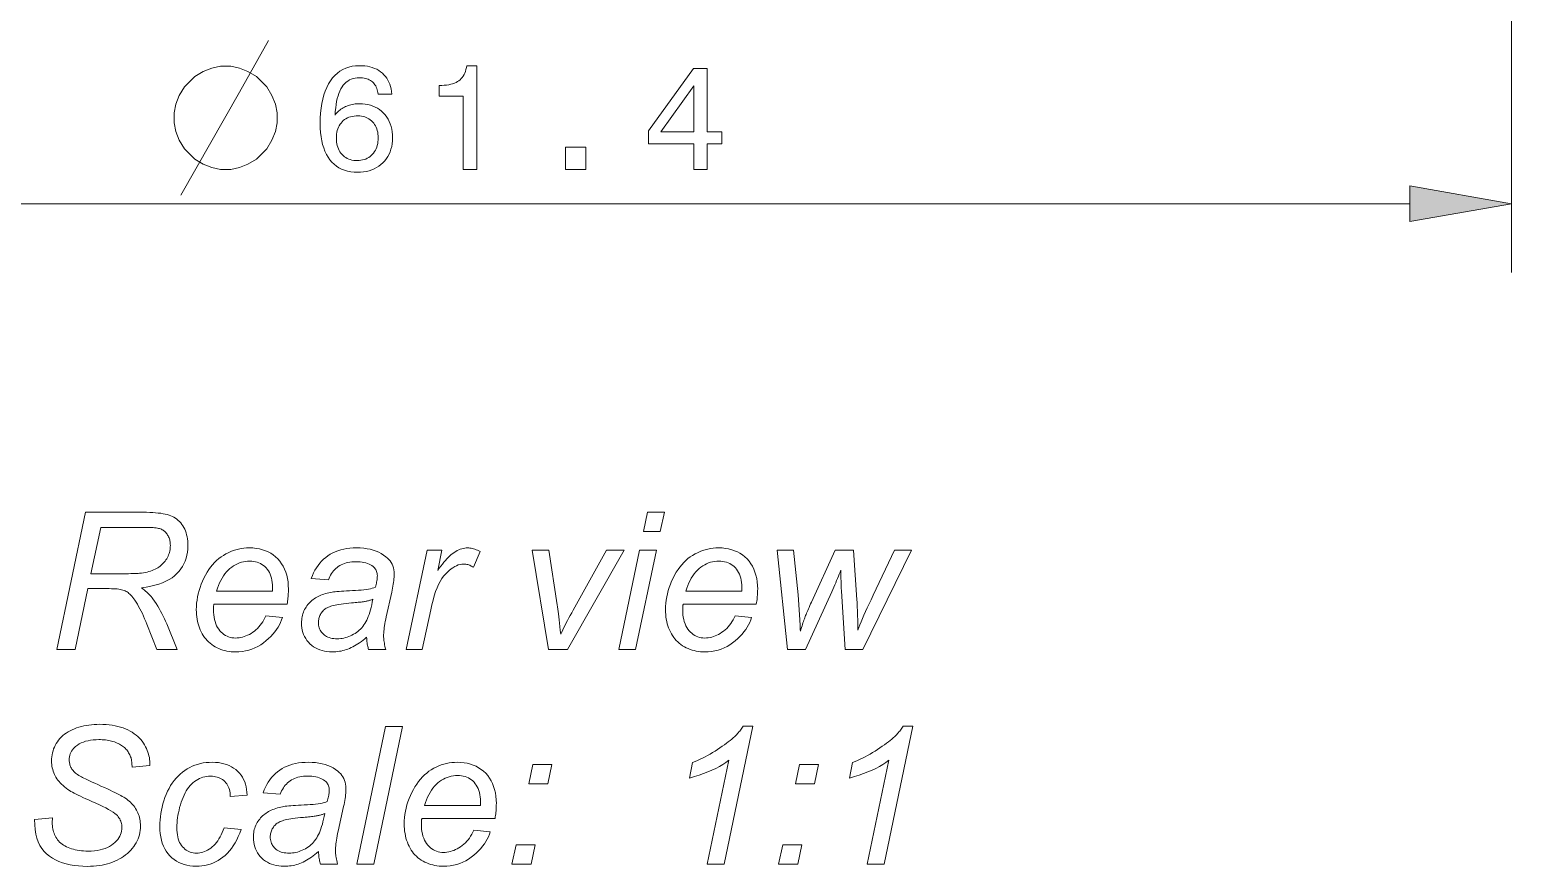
# Model space of a CAD drawing. Extents: x 0 to 420, y 0 to 594.
# Drawn here: x 260.23 to 303.38, y 222.02 to 246.39 of the extents above; entities that cross this region are included whole.
import ezdxf

# ---------------------------------------------------------------- set-up
doc = ezdxf.new("R2010")
doc.units = 0

msp = doc.modelspace()

# ---------------------------------------------------------------- linework, layer by layer
at = {"lineweight": 13}
for p, q in [((303.383, 268.215), (303.383, 239.32)), ((244.938, 241.32), (300.429, 241.32))]:
    msp.add_line(p, q, dxfattribs=at)
msp.add_lwpolyline([(264.641, 241.57), (266.341, 244.57), (267.191, 246.07)], dxfattribs=at)
for points in [[(266.091, 245.32), (265.791, 245.32), (265.541, 245.27), (265.291, 245.17), (265.041, 245.02), (264.741, 244.72), (264.591, 244.47), (264.491, 244.22), (264.441, 243.97), (264.441, 243.67), (264.491, 243.42), (264.591, 243.17), (264.741, 242.92), (265.041, 242.62), (265.291, 242.47), (265.541, 242.37), (265.791, 242.32), (266.091, 242.32), (266.341, 242.37), (266.591, 242.47), (266.841, 242.62), (267.141, 242.92), (267.291, 243.17), (267.391, 243.42), (267.441, 243.67), (267.441, 243.97), (267.391, 244.22), (267.291, 244.47), (267.141, 244.72), (266.841, 245.02), (266.591, 245.17), (266.341, 245.27)], [(270.777, 244.509), (270.38, 244.509), (270.375, 244.554), (270.366, 244.598), (270.356, 244.639), (270.343, 244.678), (270.328, 244.715), (270.311, 244.75), (270.291, 244.782), (270.269, 244.812), (270.245, 244.84), (270.218, 244.866), (270.189, 244.889), (270.158, 244.91), (270.125, 244.929), (270.09, 244.945), (270.053, 244.958), (270.014, 244.969), (269.973, 244.978), (269.929, 244.984), (269.884, 244.988), (269.836, 244.989), (269.772, 244.987), (269.711, 244.978), (269.653, 244.965), (269.598, 244.946), (269.546, 244.922), (269.497, 244.892), (269.451, 244.857), (269.409, 244.817), (269.369, 244.771), (269.333, 244.719), (269.299, 244.663), (269.268, 244.6), (269.241, 244.532), (269.216, 244.459), (269.194, 244.38), (269.175, 244.295), (269.159, 244.205), (269.146, 244.11), (269.135, 244.008), (269.128, 243.901), (269.154, 243.933), (269.181, 243.963), (269.209, 243.992), (269.238, 244.019), (269.269, 244.044), (269.3, 244.068), (269.333, 244.09), (269.366, 244.111), (269.401, 244.13), (269.437, 244.148), (269.474, 244.164), (269.512, 244.178), (269.55, 244.191), (269.59, 244.202), (269.63, 244.211), (269.671, 244.219), (269.713, 244.225), (269.756, 244.229), (269.8, 244.232), (269.845, 244.232), (269.928, 244.23), (270.009, 244.221), (270.086, 244.208), (270.16, 244.189), (270.231, 244.164), (270.298, 244.134), (270.363, 244.099), (270.424, 244.058), (270.482, 244.011), (270.536, 243.959), (270.587, 243.903), (270.632, 243.843), (270.672, 243.78), (270.706, 243.713), (270.736, 243.643), (270.76, 243.569), (270.778, 243.492), (270.791, 243.411), (270.799, 243.327), (270.802, 243.239), (270.799, 243.152), (270.791, 243.067), (270.777, 242.986), (270.757, 242.909), (270.732, 242.834), (270.701, 242.763), (270.664, 242.696), (270.622, 242.632), (270.574, 242.571), (270.521, 242.513), (270.463, 242.46), (270.401, 242.413), (270.336, 242.371), (270.268, 242.334), (270.196, 242.304), (270.12, 242.278), (270.041, 242.259), (269.959, 242.245), (269.873, 242.237), (269.784, 242.234), (269.681, 242.237), (269.583, 242.248), (269.49, 242.267), (269.402, 242.292), (269.318, 242.325), (269.24, 242.365), (269.167, 242.412), (269.098, 242.467), (269.035, 242.529), (268.976, 242.599), (268.923, 242.675), (268.875, 242.757), (268.833, 242.846), (268.797, 242.942), (268.766, 243.044), (268.741, 243.152), (268.721, 243.267), (268.707, 243.389), (268.699, 243.516), (268.696, 243.651), (268.699, 243.808), (268.708, 243.958), (268.723, 244.101), (268.744, 244.237), (268.77, 244.365), (268.803, 244.486), (268.842, 244.6), (268.887, 244.706), (268.938, 244.806), (268.994, 244.898), (269.056, 244.981), (269.123, 245.057), (269.195, 245.123), (269.271, 245.18), (269.352, 245.229), (269.438, 245.269), (269.529, 245.299), (269.625, 245.322), (269.725, 245.335), (269.83, 245.339), (269.914, 245.337), (269.994, 245.331), (270.071, 245.32), (270.144, 245.304), (270.213, 245.285), (270.279, 245.261), (270.341, 245.233), (270.4, 245.2), (270.454, 245.163), (270.506, 245.122), (270.553, 245.077), (270.596, 245.028), (270.634, 244.976), (270.668, 244.92), (270.697, 244.86), (270.722, 244.797), (270.743, 244.73), (270.758, 244.66), (270.77, 244.586)], [(272.862, 242.32), (272.862, 244.454), (272.162, 244.454), (272.162, 244.759), (272.237, 244.762), (272.308, 244.767), (272.375, 244.775), (272.439, 244.785), (272.498, 244.798), (272.553, 244.814), (272.605, 244.832), (272.652, 244.853), (272.696, 244.876), (272.735, 244.902), (272.771, 244.931), (272.804, 244.963), (272.834, 244.998), (272.861, 245.037), (272.885, 245.079), (272.907, 245.124), (272.925, 245.173), (272.94, 245.225), (272.952, 245.281), (272.961, 245.339), (273.254, 245.339), (273.254, 242.32)], [(279.572, 242.32), (279.572, 243.062), (278.255, 243.062), (278.255, 243.442), (279.568, 245.253), (279.96, 245.253), (279.96, 243.408), (280.388, 243.408), (280.388, 243.062), (279.96, 243.062), (279.96, 242.32)], [(278.617, 243.408), (279.572, 243.408), (279.572, 244.751)], [(270.385, 243.235), (270.383, 243.293), (270.378, 243.348), (270.37, 243.4), (270.359, 243.451), (270.344, 243.499), (270.326, 243.544), (270.305, 243.588), (270.281, 243.628), (270.253, 243.667), (270.222, 243.703), (270.189, 243.736), (270.153, 243.766), (270.116, 243.792), (270.076, 243.815), (270.035, 243.834), (269.991, 243.85), (269.945, 243.862), (269.898, 243.871), (269.848, 243.876), (269.796, 243.878), (269.739, 243.876), (269.683, 243.871), (269.631, 243.863), (269.581, 243.851), (269.533, 243.835), (269.488, 243.816), (269.446, 243.793), (269.406, 243.768), (269.368, 243.738), (269.334, 243.705), (269.302, 243.669), (269.273, 243.631), (269.248, 243.59), (269.226, 243.546), (269.208, 243.5), (269.193, 243.452), (269.181, 243.4), (269.173, 243.346), (269.168, 243.29), (269.166, 243.231), (269.168, 243.172), (269.173, 243.115), (269.181, 243.061), (269.193, 243.01), (269.207, 242.961), (269.226, 242.914), (269.247, 242.87), (269.272, 242.828), (269.3, 242.789), (269.332, 242.752), (269.366, 242.719), (269.402, 242.689), (269.441, 242.662), (269.483, 242.639), (269.526, 242.62), (269.572, 242.604), (269.621, 242.591), (269.671, 242.582), (269.724, 242.577), (269.78, 242.575), (269.832, 242.577), (269.883, 242.583), (269.932, 242.592), (269.979, 242.604), (270.024, 242.621), (270.067, 242.641), (270.107, 242.665), (270.146, 242.692), (270.182, 242.723), (270.217, 242.758), (270.249, 242.795), (270.277, 242.835), (270.302, 242.877), (270.324, 242.922), (270.343, 242.968), (270.358, 243.017), (270.37, 243.068), (270.378, 243.122), (270.383, 243.177)], [(275.839, 242.32), (275.839, 242.963), (276.435, 242.963), (276.435, 242.32)], [(300.429, 240.799), (303.383, 241.32), (300.429, 241.841)], [(261.025, 228.333), (261.863, 232.333), (263.541, 232.333), (263.638, 232.332), (263.73, 232.329), (263.817, 232.325), (263.9, 232.319), (263.978, 232.312), (264.05, 232.303), (264.119, 232.292), (264.182, 232.28), (264.24, 232.265), (264.294, 232.25), (264.344, 232.231), (264.392, 232.21), (264.438, 232.187), (264.482, 232.16), (264.523, 232.13), (264.562, 232.097), (264.599, 232.062), (264.634, 232.023), (264.666, 231.982), (264.697, 231.937), (264.724, 231.89), (264.749, 231.841), (264.771, 231.789), (264.79, 231.735), (264.806, 231.678), (264.819, 231.619), (264.829, 231.557), (264.837, 231.494), (264.841, 231.427), (264.842, 231.359), (264.839, 231.263), (264.83, 231.17), (264.814, 231.081), (264.791, 230.995), (264.763, 230.912), (264.728, 230.833), (264.686, 230.757), (264.638, 230.684), (264.584, 230.614), (264.523, 230.548), (264.455, 230.486), (264.38, 230.429), (264.296, 230.376), (264.205, 230.327), (264.106, 230.283), (263.999, 230.244), (263.884, 230.209), (263.761, 230.178), (263.63, 230.152), (263.492, 230.131), (263.534, 230.099), (263.575, 230.067), (263.613, 230.035), (263.649, 230.003), (263.684, 229.971), (263.716, 229.94), (263.745, 229.908), (263.773, 229.877), (263.799, 229.846), (263.822, 229.814), (263.871, 229.744), (263.919, 229.673), (263.964, 229.601), (264.007, 229.529), (264.048, 229.456), (264.088, 229.383), (264.125, 229.31), (264.161, 229.235), (264.194, 229.161), (264.226, 229.086), (264.531, 228.333), (263.934, 228.333), (263.647, 229.078), (263.616, 229.157), (263.583, 229.235), (263.55, 229.31), (263.516, 229.383), (263.481, 229.454), (263.445, 229.523), (263.408, 229.59), (263.371, 229.654), (263.332, 229.716), (263.293, 229.776), (263.265, 229.816), (263.238, 229.852), (263.21, 229.886), (263.183, 229.917), (263.155, 229.946), (263.127, 229.971), (263.099, 229.994), (263.071, 230.014), (263.043, 230.031), (263.014, 230.045), (262.984, 230.057), (262.951, 230.068), (262.913, 230.078), (262.872, 230.086), (262.828, 230.093), (262.78, 230.099), (262.729, 230.103), (262.674, 230.106), (262.615, 230.108), (262.553, 230.109), (261.931, 230.109), (261.56, 228.333)], [(278.109, 231.773), (278.226, 232.333), (278.717, 232.333), (278.6, 231.773)], [(262.021, 230.543), (262.761, 230.543), (262.86, 230.543), (262.952, 230.543), (263.036, 230.544), (263.114, 230.545), (263.184, 230.546), (263.248, 230.548), (263.304, 230.55), (263.353, 230.552), (263.394, 230.554), (263.429, 230.557), (263.489, 230.563), (263.546, 230.572), (263.601, 230.581), (263.654, 230.593), (263.705, 230.606), (263.753, 230.62), (263.8, 230.636), (263.844, 230.653), (263.886, 230.672), (263.926, 230.693), (263.964, 230.715), (264, 230.738), (264.034, 230.763), (264.067, 230.79), (264.098, 230.818), (264.127, 230.847), (264.154, 230.878), (264.18, 230.91), (264.204, 230.944), (264.226, 230.979), (264.246, 231.016), (264.264, 231.053), (264.28, 231.09), (264.294, 231.128), (264.306, 231.166), (264.315, 231.205), (264.323, 231.245), (264.328, 231.285), (264.331, 231.326), (264.332, 231.367), (264.331, 231.401), (264.329, 231.435), (264.325, 231.468), (264.32, 231.499), (264.312, 231.53), (264.304, 231.56), (264.293, 231.589), (264.282, 231.617), (264.268, 231.645), (264.253, 231.671), (264.237, 231.696), (264.22, 231.72), (264.201, 231.741), (264.182, 231.762), (264.162, 231.78), (264.141, 231.797), (264.118, 231.812), (264.095, 231.825), (264.071, 231.837), (264.046, 231.847), (264.018, 231.856), (263.987, 231.864), (263.953, 231.871), (263.914, 231.877), (263.872, 231.882), (263.827, 231.886), (263.778, 231.889), (263.725, 231.892), (263.669, 231.893), (263.609, 231.894), (262.305, 231.894)], [(267.113, 229.318), (267.593, 229.269), (267.569, 229.198), (267.541, 229.127), (267.506, 229.057), (267.467, 228.988), (267.422, 228.92), (267.372, 228.853), (267.316, 228.786), (267.255, 228.719), (267.189, 228.654), (267.117, 228.589), (267.041, 228.528), (266.962, 228.473), (266.88, 228.425), (266.796, 228.383), (266.708, 228.348), (266.618, 228.319), (266.525, 228.296), (266.429, 228.28), (266.33, 228.271), (266.229, 228.267), (266.165, 228.269), (266.102, 228.273), (266.04, 228.281), (265.98, 228.291), (265.92, 228.304), (265.861, 228.321), (265.804, 228.34), (265.747, 228.362), (265.692, 228.388), (265.638, 228.416), (265.585, 228.447), (265.535, 228.481), (265.488, 228.517), (265.443, 228.557), (265.401, 228.598), (265.362, 228.643), (265.324, 228.69), (265.29, 228.74), (265.258, 228.793), (265.229, 228.848), (265.202, 228.906), (265.178, 228.965), (265.157, 229.026), (265.139, 229.088), (265.123, 229.152), (265.111, 229.217), (265.101, 229.285), (265.094, 229.353), (265.089, 229.423), (265.088, 229.495), (265.09, 229.59), (265.097, 229.684), (265.108, 229.777), (265.123, 229.87), (265.143, 229.963), (265.167, 230.055), (265.196, 230.146), (265.229, 230.236), (265.266, 230.327), (265.308, 230.416), (265.353, 230.503), (265.401, 230.585), (265.451, 230.663), (265.504, 230.736), (265.56, 230.805), (265.618, 230.869), (265.679, 230.928), (265.742, 230.983), (265.808, 231.033), (265.877, 231.079), (265.947, 231.12), (266.019, 231.157), (266.091, 231.19), (266.165, 231.218), (266.24, 231.242), (266.316, 231.261), (266.394, 231.276), (266.472, 231.287), (266.552, 231.294), (266.632, 231.296), (266.734, 231.293), (266.831, 231.283), (266.925, 231.267), (267.014, 231.244), (267.099, 231.215), (267.179, 231.18), (267.256, 231.138), (267.328, 231.09), (267.396, 231.035), (267.461, 230.974), (267.519, 230.907), (267.572, 230.836), (267.618, 230.76), (267.659, 230.679), (267.693, 230.593), (267.721, 230.503), (267.742, 230.408), (267.758, 230.309), (267.767, 230.204), (267.77, 230.095), (267.77, 230.053), (267.769, 230.01), (267.767, 229.967), (267.764, 229.923), (267.761, 229.88), (267.756, 229.836), (267.751, 229.792), (267.746, 229.748), (267.739, 229.703), (267.732, 229.659), (265.598, 229.659), (265.596, 229.642), (265.594, 229.626), (265.593, 229.61), (265.591, 229.594), (265.59, 229.578), (265.589, 229.563), (265.588, 229.548), (265.588, 229.534), (265.587, 229.52), (265.587, 229.506), (265.589, 229.427), (265.595, 229.351), (265.604, 229.279), (265.617, 229.212), (265.634, 229.148), (265.655, 229.087), (265.679, 229.031), (265.707, 228.979), (265.739, 228.93), (265.774, 228.885), (265.812, 228.845), (265.852, 228.808), (265.894, 228.776), (265.937, 228.748), (265.982, 228.725), (266.029, 228.705), (266.077, 228.69), (266.127, 228.68), (266.178, 228.673), (266.231, 228.671), (266.282, 228.673), (266.332, 228.678), (266.383, 228.686), (266.433, 228.698), (266.483, 228.713), (266.533, 228.731), (266.583, 228.753), (266.632, 228.778), (266.681, 228.806), (266.731, 228.838), (266.779, 228.872), (266.824, 228.91), (266.868, 228.951), (266.91, 228.994), (266.949, 229.041), (266.986, 229.09), (267.021, 229.143), (267.054, 229.198), (267.084, 229.257)], [(270.046, 228.693), (269.995, 228.65), (269.944, 228.609), (269.894, 228.571), (269.844, 228.535), (269.794, 228.502), (269.745, 228.47), (269.696, 228.442), (269.648, 228.415), (269.6, 228.391), (269.552, 228.37), (269.504, 228.35), (269.456, 228.333), (269.407, 228.317), (269.357, 228.304), (269.306, 228.293), (269.255, 228.284), (269.204, 228.277), (269.151, 228.271), (269.098, 228.268), (269.044, 228.267), (268.966, 228.27), (268.89, 228.277), (268.818, 228.289), (268.748, 228.305), (268.682, 228.326), (268.619, 228.352), (268.559, 228.383), (268.502, 228.418), (268.448, 228.458), (268.398, 228.503), (268.351, 228.552), (268.309, 228.603), (268.273, 228.657), (268.241, 228.713), (268.214, 228.772), (268.191, 228.834), (268.174, 228.899), (268.162, 228.966), (268.155, 229.035), (268.152, 229.108), (268.153, 229.156), (268.157, 229.203), (268.162, 229.248), (268.17, 229.293), (268.18, 229.337), (268.192, 229.379), (268.206, 229.42), (268.223, 229.46), (268.242, 229.499), (268.263, 229.537), (268.286, 229.574), (268.31, 229.609), (268.336, 229.643), (268.363, 229.675), (268.391, 229.706), (268.421, 229.735), (268.453, 229.763), (268.486, 229.789), (268.52, 229.814), (268.556, 229.838), (268.593, 229.86), (268.632, 229.88), (268.673, 229.9), (268.715, 229.918), (268.759, 229.935), (268.805, 229.95), (268.852, 229.965), (268.901, 229.978), (268.951, 229.989), (269.003, 230), (269.04, 230.006), (269.082, 230.012), (269.13, 230.018), (269.184, 230.024), (269.245, 230.029), (269.311, 230.034), (269.383, 230.039), (269.461, 230.044), (269.545, 230.048), (269.635, 230.052), (269.726, 230.056), (269.811, 230.062), (269.891, 230.069), (269.965, 230.077), (270.035, 230.086), (270.099, 230.096), (270.157, 230.108), (270.211, 230.121), (270.259, 230.135), (270.302, 230.15), (270.313, 230.19), (270.323, 230.228), (270.331, 230.265), (270.339, 230.301), (270.345, 230.335), (270.35, 230.368), (270.354, 230.399), (270.357, 230.429), (270.359, 230.458), (270.36, 230.486), (270.358, 230.519), (270.355, 230.551), (270.348, 230.582), (270.339, 230.611), (270.328, 230.639), (270.314, 230.665), (270.298, 230.69), (270.279, 230.713), (270.258, 230.735), (270.234, 230.756), (270.198, 230.782), (270.159, 230.805), (270.117, 230.825), (270.071, 230.843), (270.023, 230.858), (269.971, 230.87), (269.916, 230.88), (269.858, 230.887), (269.796, 230.891), (269.732, 230.892), (269.671, 230.891), (269.612, 230.887), (269.556, 230.88), (269.501, 230.87), (269.449, 230.858), (269.4, 230.843), (269.352, 230.825), (269.307, 230.804), (269.264, 230.781), (269.223, 230.754), (269.185, 230.726), (269.148, 230.695), (269.114, 230.661), (269.082, 230.626), (269.052, 230.588), (269.025, 230.547), (268.999, 230.505), (268.976, 230.46), (268.954, 230.412), (268.935, 230.363), (268.436, 230.406), (268.468, 230.491), (268.504, 230.571), (268.544, 230.647), (268.587, 230.719), (268.633, 230.787), (268.684, 230.851), (268.737, 230.911), (268.795, 230.967), (268.856, 231.019), (268.92, 231.067), (268.988, 231.11), (269.06, 231.149), (269.135, 231.184), (269.213, 231.213), (269.295, 231.239), (269.38, 231.259), (269.469, 231.275), (269.562, 231.287), (269.657, 231.294), (269.757, 231.296), (269.862, 231.293), (269.963, 231.286), (270.059, 231.273), (270.151, 231.255), (270.238, 231.232), (270.321, 231.204), (270.399, 231.17), (270.473, 231.132), (270.543, 231.088), (270.608, 231.039), (270.653, 231), (270.694, 230.958), (270.73, 230.915), (270.762, 230.868), (270.788, 230.82), (270.81, 230.769), (270.826, 230.716), (270.838, 230.661), (270.846, 230.603), (270.848, 230.543), (270.847, 230.496), (270.845, 230.447), (270.842, 230.397), (270.837, 230.346), (270.831, 230.293), (270.823, 230.238), (270.815, 230.182), (270.804, 230.125), (270.793, 230.066), (270.78, 230.005), (270.619, 229.285), (270.604, 229.218), (270.591, 229.153), (270.58, 229.09), (270.57, 229.031), (270.561, 228.973), (270.555, 228.919), (270.549, 228.867), (270.545, 228.817), (270.543, 228.77), (270.542, 228.726), (270.543, 228.697), (270.545, 228.666), (270.548, 228.633), (270.552, 228.597), (270.557, 228.559), (270.564, 228.519), (270.572, 228.476), (270.581, 228.431), (270.591, 228.383), (270.602, 228.333), (270.103, 228.333), (270.095, 228.362), (270.088, 228.393), (270.081, 228.425), (270.074, 228.459), (270.068, 228.494), (270.063, 228.531), (270.058, 228.569), (270.053, 228.609), (270.049, 228.65)], [(271.2, 228.333), (271.806, 231.23), (272.242, 231.23), (272.119, 230.638), (272.164, 230.704), (272.209, 230.766), (272.253, 230.824), (272.297, 230.879), (272.341, 230.93), (272.384, 230.978), (272.428, 231.023), (272.471, 231.064), (272.514, 231.101), (272.557, 231.135), (272.6, 231.166), (272.643, 231.193), (272.687, 231.217), (272.73, 231.238), (272.774, 231.256), (272.818, 231.27), (272.862, 231.281), (272.906, 231.29), (272.951, 231.294), (272.995, 231.296), (273.025, 231.295), (273.057, 231.292), (273.09, 231.286), (273.124, 231.279), (273.16, 231.269), (273.197, 231.258), (273.235, 231.244), (273.275, 231.228), (273.316, 231.21), (273.358, 231.19), (273.156, 230.731), (273.13, 230.749), (273.104, 230.765), (273.077, 230.778), (273.05, 230.791), (273.022, 230.801), (272.994, 230.809), (272.965, 230.816), (272.935, 230.82), (272.906, 230.823), (272.875, 230.824), (272.823, 230.821), (272.771, 230.812), (272.718, 230.798), (272.666, 230.778), (272.613, 230.752), (272.559, 230.72), (272.506, 230.682), (272.452, 230.639), (272.398, 230.59), (272.343, 230.535), (272.29, 230.472), (272.239, 230.401), (272.19, 230.32), (272.144, 230.23), (272.1, 230.13), (272.058, 230.022), (272.019, 229.904), (271.982, 229.777), (271.947, 229.641), (271.915, 229.495), (271.669, 228.333)], [(280.777, 229.318), (281.257, 229.269), (281.234, 229.198), (281.205, 229.127), (281.171, 229.057), (281.131, 228.988), (281.086, 228.92), (281.036, 228.853), (280.98, 228.786), (280.919, 228.719), (280.853, 228.654), (280.781, 228.589), (280.705, 228.528), (280.626, 228.473), (280.545, 228.425), (280.46, 228.383), (280.373, 228.348), (280.283, 228.319), (280.189, 228.296), (280.094, 228.28), (279.995, 228.271), (279.893, 228.267), (279.829, 228.269), (279.766, 228.273), (279.705, 228.281), (279.644, 228.291), (279.584, 228.304), (279.526, 228.321), (279.468, 228.34), (279.412, 228.362), (279.357, 228.388), (279.302, 228.416), (279.25, 228.447), (279.2, 228.481), (279.153, 228.517), (279.108, 228.557), (279.066, 228.598), (279.026, 228.643), (278.989, 228.69), (278.954, 228.74), (278.922, 228.793), (278.893, 228.848), (278.866, 228.906), (278.842, 228.965), (278.821, 229.026), (278.803, 229.088), (278.788, 229.152), (278.775, 229.217), (278.765, 229.285), (278.758, 229.353), (278.754, 229.423), (278.752, 229.495), (278.755, 229.59), (278.761, 229.684), (278.772, 229.777), (278.788, 229.87), (278.807, 229.963), (278.832, 230.055), (278.86, 230.146), (278.893, 230.236), (278.93, 230.327), (278.972, 230.416), (279.017, 230.503), (279.065, 230.585), (279.116, 230.663), (279.169, 230.736), (279.224, 230.805), (279.282, 230.869), (279.343, 230.928), (279.406, 230.983), (279.472, 231.033), (279.541, 231.079), (279.611, 231.12), (279.683, 231.157), (279.756, 231.19), (279.83, 231.218), (279.905, 231.242), (279.981, 231.261), (280.058, 231.276), (280.136, 231.287), (280.216, 231.294), (280.297, 231.296), (280.398, 231.293), (280.496, 231.283), (280.589, 231.267), (280.678, 231.244), (280.763, 231.215), (280.844, 231.18), (280.92, 231.138), (280.993, 231.09), (281.061, 231.035), (281.125, 230.974), (281.184, 230.907), (281.236, 230.836), (281.283, 230.76), (281.323, 230.679), (281.357, 230.593), (281.385, 230.503), (281.407, 230.408), (281.422, 230.309), (281.431, 230.204), (281.435, 230.095), (281.434, 230.053), (281.433, 230.01), (281.431, 229.967), (281.428, 229.923), (281.425, 229.88), (281.421, 229.836), (281.416, 229.792), (281.41, 229.748), (281.404, 229.703), (281.396, 229.659), (279.263, 229.659), (279.261, 229.642), (279.259, 229.626), (279.257, 229.61), (279.256, 229.594), (279.254, 229.578), (279.254, 229.563), (279.253, 229.548), (279.252, 229.534), (279.252, 229.52), (279.252, 229.506), (279.254, 229.427), (279.259, 229.351), (279.269, 229.279), (279.282, 229.212), (279.298, 229.148), (279.319, 229.087), (279.343, 229.031), (279.371, 228.979), (279.403, 228.93), (279.439, 228.885), (279.477, 228.845), (279.517, 228.808), (279.558, 228.776), (279.602, 228.748), (279.646, 228.725), (279.693, 228.705), (279.741, 228.69), (279.791, 228.68), (279.842, 228.673), (279.896, 228.671), (279.946, 228.673), (279.997, 228.678), (280.047, 228.686), (280.097, 228.698), (280.147, 228.713), (280.197, 228.731), (280.247, 228.753), (280.296, 228.778), (280.346, 228.806), (280.395, 228.838), (280.443, 228.872), (280.489, 228.91), (280.533, 228.951), (280.574, 228.994), (280.613, 229.041), (280.65, 229.09), (280.685, 229.143), (280.718, 229.198), (280.749, 229.257)], [(265.677, 230.035), (267.304, 230.035), (267.304, 230.05), (267.305, 230.064), (267.305, 230.077), (267.305, 230.09), (267.306, 230.101), (267.306, 230.111), (267.306, 230.121), (267.306, 230.13), (267.306, 230.138), (267.306, 230.145), (267.304, 230.217), (267.299, 230.286), (267.29, 230.352), (267.277, 230.414), (267.26, 230.472), (267.24, 230.527), (267.215, 230.579), (267.188, 230.627), (267.156, 230.672), (267.121, 230.713), (267.083, 230.751), (267.042, 230.785), (267, 230.814), (266.955, 230.84), (266.909, 230.862), (266.86, 230.88), (266.809, 230.893), (266.756, 230.903), (266.701, 230.909), (266.643, 230.911), (266.581, 230.909), (266.519, 230.903), (266.458, 230.892), (266.399, 230.876), (266.341, 230.857), (266.284, 230.833), (266.228, 230.804), (266.173, 230.772), (266.119, 230.734), (266.066, 230.693), (266.015, 230.647), (265.967, 230.597), (265.922, 230.542), (265.879, 230.483), (265.839, 230.419), (265.801, 230.351), (265.766, 230.279), (265.734, 230.202), (265.704, 230.121)], [(275.345, 228.333), (274.87, 231.23), (275.35, 231.23), (275.598, 229.634), (275.607, 229.579), (275.615, 229.516), (275.625, 229.447), (275.634, 229.372), (275.644, 229.29), (275.654, 229.201), (275.665, 229.106), (275.676, 229.004), (275.687, 228.895), (275.699, 228.78), (275.728, 228.843), (275.759, 228.907), (275.792, 228.973), (275.825, 229.041), (275.861, 229.111), (275.898, 229.183), (275.937, 229.256), (275.977, 229.331), (276.019, 229.408), (276.062, 229.487), (277.031, 231.23), (277.552, 231.23), (275.893, 228.333)], [(277.388, 228.333), (277.994, 231.23), (278.488, 231.23), (277.882, 228.333)], [(279.342, 230.035), (280.968, 230.035), (280.969, 230.05), (280.969, 230.064), (280.969, 230.077), (280.97, 230.09), (280.97, 230.101), (280.97, 230.111), (280.97, 230.121), (280.971, 230.13), (280.971, 230.138), (280.971, 230.145), (280.969, 230.217), (280.963, 230.286), (280.954, 230.352), (280.941, 230.414), (280.924, 230.472), (280.904, 230.527), (280.88, 230.579), (280.852, 230.627), (280.82, 230.672), (280.785, 230.713), (280.747, 230.751), (280.707, 230.785), (280.664, 230.814), (280.62, 230.84), (280.573, 230.862), (280.524, 230.88), (280.473, 230.893), (280.42, 230.903), (280.365, 230.909), (280.308, 230.911), (280.245, 230.909), (280.183, 230.903), (280.123, 230.892), (280.063, 230.876), (280.005, 230.857), (279.948, 230.833), (279.892, 230.804), (279.837, 230.772), (279.783, 230.734), (279.731, 230.693), (279.68, 230.647), (279.632, 230.597), (279.586, 230.542), (279.543, 230.483), (279.503, 230.419), (279.466, 230.351), (279.431, 230.279), (279.398, 230.202), (279.369, 230.121)], [(282.308, 228.333), (282.005, 231.23), (282.48, 231.23), (282.611, 229.929), (282.662, 229.198), (282.664, 229.18), (282.665, 229.158), (282.666, 229.134), (282.668, 229.106), (282.669, 229.074), (282.671, 229.04), (282.673, 229.002), (282.675, 228.96), (282.677, 228.916), (282.679, 228.868), (282.695, 228.922), (282.711, 228.974), (282.726, 229.023), (282.74, 229.069), (282.754, 229.113), (282.768, 229.155), (282.781, 229.194), (282.794, 229.23), (282.806, 229.264), (282.818, 229.295), (282.83, 229.326), (282.844, 229.359), (282.858, 229.395), (282.875, 229.434), (282.892, 229.475), (282.911, 229.519), (282.932, 229.565), (282.953, 229.614), (282.976, 229.665), (283.001, 229.719), (283.691, 231.23), (284.229, 231.23), (284.324, 229.782), (284.328, 229.713), (284.332, 229.641), (284.336, 229.564), (284.339, 229.482), (284.342, 229.396), (284.344, 229.306), (284.347, 229.211), (284.349, 229.112), (284.35, 229.008), (284.351, 228.9), (284.38, 228.976), (284.413, 229.058), (284.449, 229.145), (284.488, 229.238), (284.531, 229.337), (284.577, 229.441), (284.627, 229.551), (284.68, 229.667), (284.736, 229.788), (284.796, 229.915), (285.418, 231.23), (285.912, 231.23), (284.496, 228.333), (283.983, 228.333), (283.874, 230.033), (283.872, 230.067), (283.87, 230.108), (283.868, 230.155), (283.866, 230.207), (283.864, 230.266), (283.863, 230.331), (283.861, 230.401), (283.86, 230.478), (283.859, 230.561), (283.858, 230.649), (283.835, 230.59), (283.811, 230.531), (283.787, 230.47), (283.761, 230.408), (283.735, 230.346), (283.709, 230.282), (283.681, 230.218), (283.652, 230.152), (283.623, 230.086), (283.593, 230.019), (282.826, 228.333)], [(270.229, 229.801), (270.208, 229.793), (270.186, 229.785), (270.165, 229.778), (270.143, 229.771), (270.121, 229.765), (270.099, 229.758), (270.076, 229.753), (270.053, 229.747), (270.03, 229.743), (270.006, 229.738), (269.981, 229.734), (269.952, 229.729), (269.921, 229.725), (269.886, 229.72), (269.848, 229.715), (269.806, 229.711), (269.762, 229.706), (269.714, 229.701), (269.663, 229.696), (269.609, 229.692), (269.526, 229.684), (269.447, 229.675), (269.373, 229.667), (269.305, 229.658), (269.242, 229.648), (269.183, 229.638), (269.13, 229.628), (269.082, 229.617), (269.039, 229.606), (269.001, 229.595), (268.966, 229.582), (268.933, 229.568), (268.902, 229.553), (268.873, 229.537), (268.845, 229.519), (268.819, 229.499), (268.795, 229.479), (268.773, 229.456), (268.752, 229.433), (268.733, 229.408), (268.716, 229.382), (268.701, 229.355), (268.687, 229.328), (268.676, 229.301), (268.666, 229.273), (268.658, 229.244), (268.651, 229.215), (268.647, 229.185), (268.644, 229.155), (268.643, 229.124), (268.645, 229.083), (268.649, 229.044), (268.656, 229.006), (268.666, 228.97), (268.679, 228.935), (268.695, 228.902), (268.714, 228.87), (268.735, 228.839), (268.759, 228.81), (268.787, 228.783), (268.816, 228.758), (268.849, 228.735), (268.883, 228.715), (268.921, 228.697), (268.96, 228.683), (269.002, 228.671), (269.047, 228.661), (269.093, 228.655), (269.143, 228.651), (269.194, 228.649), (269.243, 228.651), (269.292, 228.654), (269.34, 228.661), (269.388, 228.67), (269.435, 228.682), (269.482, 228.696), (269.529, 228.713), (269.575, 228.732), (269.621, 228.754), (269.667, 228.779), (269.711, 228.806), (269.753, 228.835), (269.794, 228.866), (269.832, 228.899), (269.869, 228.934), (269.904, 228.971), (269.937, 229.01), (269.968, 229.052), (269.997, 229.095), (270.024, 229.14), (270.05, 229.189), (270.074, 229.241), (270.097, 229.297), (270.12, 229.357), (270.141, 229.421), (270.16, 229.489), (270.179, 229.561), (270.197, 229.637), (270.213, 229.717)], [(260.376, 223.383), (260.9, 223.432), (260.894, 223.293), (260.895, 223.247), (260.899, 223.202), (260.904, 223.158), (260.911, 223.114), (260.921, 223.071), (260.933, 223.029), (260.946, 222.988), (260.962, 222.947), (260.981, 222.908), (261.001, 222.869), (261.023, 222.831), (261.049, 222.795), (261.077, 222.761), (261.108, 222.729), (261.142, 222.698), (261.179, 222.67), (261.218, 222.642), (261.26, 222.617), (261.305, 222.593), (261.353, 222.572), (261.403, 222.552), (261.455, 222.534), (261.508, 222.518), (261.564, 222.504), (261.621, 222.493), (261.681, 222.483), (261.742, 222.476), (261.805, 222.471), (261.87, 222.468), (261.937, 222.466), (262.03, 222.469), (262.12, 222.475), (262.204, 222.485), (262.284, 222.5), (262.36, 222.519), (262.431, 222.542), (262.497, 222.569), (262.559, 222.601), (262.616, 222.637), (262.669, 222.677), (262.717, 222.719), (262.76, 222.763), (262.798, 222.808), (262.831, 222.854), (262.859, 222.902), (262.881, 222.95), (262.899, 223), (262.912, 223.051), (262.919, 223.103), (262.922, 223.157), (262.92, 223.194), (262.916, 223.231), (262.91, 223.267), (262.9, 223.302), (262.888, 223.337), (262.873, 223.371), (262.856, 223.404), (262.836, 223.437), (262.813, 223.469), (262.788, 223.501), (262.756, 223.532), (262.714, 223.566), (262.664, 223.602), (262.603, 223.64), (262.533, 223.681), (262.454, 223.723), (262.366, 223.768), (262.268, 223.815), (262.16, 223.864), (262.043, 223.915), (261.952, 223.955), (261.866, 223.993), (261.787, 224.03), (261.713, 224.064), (261.646, 224.096), (261.585, 224.127), (261.529, 224.155), (261.48, 224.182), (261.436, 224.206), (261.399, 224.229), (261.346, 224.265), (261.297, 224.301), (261.25, 224.338), (261.206, 224.376), (261.164, 224.414), (261.126, 224.453), (261.09, 224.493), (261.058, 224.533), (261.028, 224.574), (261.001, 224.615), (260.976, 224.658), (260.955, 224.701), (260.935, 224.746), (260.919, 224.792), (260.905, 224.839), (260.893, 224.887), (260.884, 224.936), (260.878, 224.987), (260.874, 225.038), (260.872, 225.091), (260.874, 225.152), (260.879, 225.212), (260.888, 225.271), (260.9, 225.328), (260.915, 225.385), (260.933, 225.44), (260.955, 225.494), (260.981, 225.546), (261.01, 225.598), (261.042, 225.648), (261.077, 225.696), (261.116, 225.743), (261.157, 225.786), (261.202, 225.828), (261.25, 225.867), (261.301, 225.904), (261.355, 225.938), (261.413, 225.97), (261.473, 226), (261.537, 226.027), (261.603, 226.052), (261.671, 226.074), (261.74, 226.094), (261.811, 226.111), (261.884, 226.125), (261.958, 226.137), (262.034, 226.146), (262.112, 226.153), (262.191, 226.157), (262.272, 226.158), (262.368, 226.157), (262.461, 226.152), (262.552, 226.143), (262.638, 226.132), (262.722, 226.117), (262.803, 226.099), (262.881, 226.078), (262.956, 226.053), (263.028, 226.026), (263.096, 225.994), (263.162, 225.961), (263.223, 225.925), (263.281, 225.886), (263.335, 225.846), (263.386, 225.803), (263.433, 225.759), (263.476, 225.712), (263.515, 225.663), (263.551, 225.611), (263.583, 225.558), (263.612, 225.504), (263.638, 225.45), (263.66, 225.396), (263.68, 225.344), (263.697, 225.291), (263.71, 225.239), (263.721, 225.188), (263.729, 225.137), (263.733, 225.087), (263.735, 225.037), (263.735, 225.032), (263.735, 225.026), (263.734, 225.019), (263.734, 225.012), (263.734, 225.004), (263.734, 224.995), (263.733, 224.986), (263.733, 224.977), (263.732, 224.966), (263.732, 224.955), (263.216, 224.914), (263.216, 224.947), (263.215, 224.979), (263.214, 225.009), (263.211, 225.038), (263.209, 225.065), (263.205, 225.09), (263.202, 225.115), (263.197, 225.137), (263.192, 225.159), (263.186, 225.179), (263.175, 225.211), (263.162, 225.243), (263.148, 225.274), (263.133, 225.303), (263.117, 225.332), (263.099, 225.36), (263.08, 225.386), (263.061, 225.412), (263.039, 225.436), (263.017, 225.46), (262.993, 225.482), (262.968, 225.504), (262.941, 225.524), (262.912, 225.544), (262.881, 225.563), (262.849, 225.581), (262.815, 225.598), (262.779, 225.614), (262.741, 225.629), (262.702, 225.644), (262.661, 225.657), (262.62, 225.669), (262.577, 225.679), (262.534, 225.688), (262.489, 225.696), (262.444, 225.702), (262.398, 225.707), (262.351, 225.711), (262.302, 225.713), (262.253, 225.713), (262.168, 225.711), (262.086, 225.706), (262.009, 225.696), (261.935, 225.682), (261.865, 225.664), (261.799, 225.643), (261.737, 225.617), (261.679, 225.588), (261.624, 225.554), (261.574, 225.517), (261.538, 225.486), (261.507, 225.453), (261.479, 225.418), (261.455, 225.381), (261.435, 225.342), (261.418, 225.302), (261.405, 225.259), (261.396, 225.214), (261.39, 225.167), (261.388, 225.119), (261.389, 225.089), (261.391, 225.061), (261.395, 225.033), (261.4, 225.006), (261.407, 224.979), (261.416, 224.953), (261.426, 224.928), (261.437, 224.903), (261.45, 224.879), (261.465, 224.855), (261.481, 224.832), (261.5, 224.809), (261.521, 224.786), (261.545, 224.763), (261.572, 224.74), (261.6, 224.718), (261.632, 224.695), (261.665, 224.672), (261.702, 224.65), (261.74, 224.627), (261.772, 224.61), (261.813, 224.59), (261.86, 224.566), (261.916, 224.539), (261.98, 224.509), (262.051, 224.477), (262.13, 224.44), (262.217, 224.401), (262.312, 224.359), (262.414, 224.314), (262.498, 224.276), (262.576, 224.241), (262.649, 224.206), (262.716, 224.174), (262.778, 224.143), (262.835, 224.114), (262.887, 224.086), (262.933, 224.06), (262.974, 224.036), (263.009, 224.014), (263.052, 223.984), (263.092, 223.953), (263.131, 223.921), (263.167, 223.888), (263.202, 223.854), (263.235, 223.818), (263.265, 223.781), (263.294, 223.743), (263.32, 223.704), (263.345, 223.663), (263.367, 223.621), (263.387, 223.578), (263.404, 223.534), (263.42, 223.489), (263.433, 223.443), (263.443, 223.396), (263.451, 223.347), (263.457, 223.298), (263.461, 223.247), (263.462, 223.195), (263.46, 223.131), (263.454, 223.067), (263.444, 223.005), (263.43, 222.943), (263.412, 222.883), (263.391, 222.824), (263.365, 222.765), (263.335, 222.708), (263.302, 222.651), (263.264, 222.596), (263.223, 222.542), (263.179, 222.491), (263.132, 222.443), (263.082, 222.397), (263.028, 222.353), (262.972, 222.312), (262.913, 222.273), (262.851, 222.237), (262.785, 222.203), (262.717, 222.172), (262.646, 222.143), (262.573, 222.118), (262.498, 222.095), (262.421, 222.076), (262.342, 222.059), (262.262, 222.046), (262.179, 222.035), (262.094, 222.028), (262.007, 222.023), (261.918, 222.022), (261.784, 222.025), (261.656, 222.034), (261.532, 222.048), (261.414, 222.069), (261.301, 222.096), (261.192, 222.128), (261.089, 222.167), (260.99, 222.211), (260.897, 222.262), (260.808, 222.318), (260.727, 222.382), (260.654, 222.455), (260.589, 222.538), (260.533, 222.63), (260.485, 222.732), (260.446, 222.843), (260.416, 222.964), (260.394, 223.094), (260.381, 223.234)], [(279.964, 222.09), (280.597, 225.11), (280.512, 225.047), (280.42, 224.987), (280.321, 224.929), (280.216, 224.873), (280.104, 224.821), (279.986, 224.77), (279.861, 224.723), (279.729, 224.677), (279.591, 224.635), (279.445, 224.595), (279.538, 225.042), (279.612, 225.073), (279.685, 225.105), (279.758, 225.139), (279.831, 225.174), (279.904, 225.212), (279.977, 225.251), (280.049, 225.293), (280.121, 225.336), (280.194, 225.38), (280.265, 225.427), (280.335, 225.474), (280.402, 225.519), (280.465, 225.564), (280.524, 225.607), (280.58, 225.649), (280.632, 225.69), (280.68, 225.73), (280.725, 225.768), (280.766, 225.806), (280.804, 225.842), (280.826, 225.864), (280.848, 225.887), (280.869, 225.911), (280.89, 225.936), (280.911, 225.962), (280.931, 225.989), (280.952, 226.017), (280.972, 226.046), (280.992, 226.076), (281.012, 226.106), (281.298, 226.106), (280.46, 222.09)], [(284.624, 222.09), (285.257, 225.11), (285.172, 225.047), (285.08, 224.987), (284.982, 224.929), (284.877, 224.873), (284.765, 224.821), (284.646, 224.77), (284.521, 224.723), (284.389, 224.677), (284.251, 224.635), (284.106, 224.595), (284.199, 225.042), (284.272, 225.073), (284.346, 225.105), (284.419, 225.139), (284.492, 225.174), (284.565, 225.212), (284.637, 225.251), (284.71, 225.293), (284.782, 225.336), (284.854, 225.38), (284.926, 225.427), (284.996, 225.474), (285.062, 225.519), (285.125, 225.564), (285.184, 225.607), (285.24, 225.649), (285.292, 225.69), (285.34, 225.73), (285.385, 225.768), (285.427, 225.806), (285.465, 225.842), (285.486, 225.864), (285.508, 225.887), (285.529, 225.911), (285.55, 225.936), (285.571, 225.962), (285.592, 225.989), (285.612, 226.017), (285.632, 226.046), (285.652, 226.076), (285.672, 226.106), (285.958, 226.106), (285.121, 222.09)], [(269.759, 222.09), (270.594, 226.09), (271.088, 226.09), (270.253, 222.09)], [(265.896, 223.146), (266.39, 223.094), (266.351, 222.988), (266.309, 222.888), (266.264, 222.793), (266.216, 222.704), (266.165, 222.621), (266.11, 222.543), (266.053, 222.471), (265.992, 222.404), (265.928, 222.343), (265.862, 222.288), (265.792, 222.238), (265.721, 222.193), (265.648, 222.153), (265.573, 222.119), (265.496, 222.09), (265.417, 222.067), (265.336, 222.048), (265.253, 222.035), (265.169, 222.027), (265.083, 222.024), (264.99, 222.028), (264.901, 222.037), (264.815, 222.052), (264.734, 222.073), (264.655, 222.101), (264.581, 222.134), (264.509, 222.174), (264.442, 222.22), (264.378, 222.272), (264.317, 222.33), (264.262, 222.394), (264.212, 222.462), (264.168, 222.535), (264.13, 222.613), (264.097, 222.696), (264.071, 222.784), (264.05, 222.877), (264.036, 222.974), (264.027, 223.077), (264.024, 223.184), (264.026, 223.279), (264.031, 223.373), (264.041, 223.467), (264.054, 223.561), (264.071, 223.655), (264.092, 223.748), (264.116, 223.841), (264.144, 223.933), (264.176, 224.025), (264.212, 224.117), (264.251, 224.207), (264.294, 224.292), (264.34, 224.372), (264.389, 224.449), (264.441, 224.521), (264.497, 224.588), (264.555, 224.651), (264.617, 224.71), (264.683, 224.764), (264.751, 224.814), (264.822, 224.86), (264.895, 224.9), (264.97, 224.936), (265.048, 224.967), (265.127, 224.993), (265.208, 225.015), (265.291, 225.032), (265.376, 225.044), (265.463, 225.051), (265.552, 225.053), (265.643, 225.05), (265.731, 225.043), (265.814, 225.029), (265.894, 225.011), (265.97, 224.987), (266.042, 224.958), (266.11, 224.924), (266.174, 224.885), (266.235, 224.84), (266.291, 224.79), (266.343, 224.735), (266.39, 224.678), (266.43, 224.616), (266.466, 224.552), (266.496, 224.484), (266.521, 224.412), (266.54, 224.338), (266.553, 224.259), (266.561, 224.178), (266.564, 224.093), (266.078, 224.06), (266.076, 224.114), (266.071, 224.165), (266.063, 224.214), (266.052, 224.261), (266.037, 224.305), (266.02, 224.347), (265.999, 224.387), (265.975, 224.424), (265.949, 224.459), (265.919, 224.491), (265.887, 224.521), (265.852, 224.547), (265.816, 224.57), (265.777, 224.591), (265.737, 224.608), (265.695, 224.622), (265.65, 224.633), (265.604, 224.64), (265.556, 224.645), (265.506, 224.647), (265.447, 224.645), (265.39, 224.639), (265.334, 224.63), (265.28, 224.616), (265.228, 224.6), (265.177, 224.579), (265.128, 224.554), (265.08, 224.526), (265.034, 224.494), (264.99, 224.458), (264.947, 224.419), (264.906, 224.375), (264.867, 224.328), (264.83, 224.276), (264.795, 224.221), (264.762, 224.162), (264.73, 224.099), (264.701, 224.032), (264.673, 223.961), (264.647, 223.887), (264.624, 223.81), (264.603, 223.734), (264.584, 223.659), (264.568, 223.585), (264.554, 223.51), (264.543, 223.437), (264.534, 223.364), (264.528, 223.292), (264.524, 223.22), (264.523, 223.149), (264.525, 223.076), (264.53, 223.008), (264.538, 222.943), (264.549, 222.881), (264.564, 222.824), (264.582, 222.77), (264.603, 222.72), (264.628, 222.674), (264.656, 222.631), (264.687, 222.592), (264.72, 222.557), (264.755, 222.525), (264.792, 222.497), (264.83, 222.473), (264.87, 222.453), (264.911, 222.436), (264.954, 222.423), (264.998, 222.414), (265.044, 222.408), (265.091, 222.406), (265.139, 222.408), (265.186, 222.414), (265.233, 222.423), (265.28, 222.436), (265.326, 222.452), (265.372, 222.472), (265.417, 222.496), (265.462, 222.523), (265.506, 222.555), (265.551, 222.589), (265.594, 222.628), (265.635, 222.67), (265.674, 222.716), (265.711, 222.766), (265.747, 222.82), (265.78, 222.877), (265.812, 222.939), (265.842, 223.004), (265.87, 223.073)], [(268.643, 222.45), (268.592, 222.407), (268.541, 222.366), (268.491, 222.328), (268.441, 222.292), (268.392, 222.259), (268.342, 222.228), (268.294, 222.199), (268.245, 222.172), (268.197, 222.148), (268.149, 222.127), (268.102, 222.107), (268.053, 222.09), (268.004, 222.075), (267.954, 222.061), (267.904, 222.05), (267.853, 222.041), (267.801, 222.034), (267.749, 222.029), (267.696, 222.025), (267.642, 222.024), (267.563, 222.027), (267.488, 222.034), (267.415, 222.046), (267.346, 222.062), (267.28, 222.083), (267.217, 222.109), (267.157, 222.14), (267.1, 222.176), (267.046, 222.216), (266.995, 222.26), (266.949, 222.309), (266.907, 222.36), (266.87, 222.414), (266.838, 222.47), (266.811, 222.53), (266.789, 222.591), (266.772, 222.656), (266.76, 222.723), (266.752, 222.792), (266.75, 222.865), (266.751, 222.913), (266.754, 222.96), (266.76, 223.006), (266.767, 223.05), (266.777, 223.094), (266.789, 223.136), (266.804, 223.177), (266.82, 223.218), (266.839, 223.257), (266.86, 223.295), (266.883, 223.331), (266.907, 223.366), (266.933, 223.4), (266.96, 223.432), (266.989, 223.463), (267.019, 223.492), (267.05, 223.52), (267.083, 223.546), (267.118, 223.571), (267.154, 223.595), (267.191, 223.617), (267.23, 223.637), (267.271, 223.657), (267.313, 223.675), (267.357, 223.692), (267.402, 223.708), (267.45, 223.722), (267.498, 223.735), (267.549, 223.747), (267.601, 223.757), (267.637, 223.763), (267.68, 223.77), (267.728, 223.775), (267.782, 223.781), (267.842, 223.786), (267.908, 223.791), (267.98, 223.796), (268.059, 223.801), (268.143, 223.805), (268.233, 223.809), (268.323, 223.813), (268.408, 223.819), (268.488, 223.826), (268.563, 223.834), (268.632, 223.843), (268.696, 223.853), (268.755, 223.865), (268.808, 223.878), (268.857, 223.892), (268.9, 223.907), (268.911, 223.947), (268.92, 223.985), (268.929, 224.022), (268.936, 224.058), (268.943, 224.092), (268.948, 224.125), (268.952, 224.156), (268.955, 224.187), (268.957, 224.215), (268.957, 224.243), (268.956, 224.276), (268.952, 224.309), (268.946, 224.339), (268.937, 224.368), (268.926, 224.396), (268.912, 224.423), (268.896, 224.447), (268.877, 224.471), (268.855, 224.492), (268.832, 224.513), (268.796, 224.539), (268.756, 224.562), (268.714, 224.582), (268.669, 224.6), (268.62, 224.615), (268.568, 224.627), (268.513, 224.637), (268.455, 224.644), (268.394, 224.648), (268.33, 224.649), (268.268, 224.648), (268.21, 224.644), (268.153, 224.637), (268.099, 224.627), (268.047, 224.615), (267.997, 224.6), (267.95, 224.582), (267.904, 224.561), (267.861, 224.538), (267.821, 224.512), (267.782, 224.483), (267.746, 224.452), (267.712, 224.418), (267.68, 224.383), (267.65, 224.345), (267.622, 224.304), (267.597, 224.262), (267.573, 224.217), (267.552, 224.17), (267.533, 224.12), (267.033, 224.164), (267.066, 224.248), (267.102, 224.328), (267.141, 224.404), (267.184, 224.476), (267.231, 224.544), (267.281, 224.608), (267.335, 224.668), (267.392, 224.724), (267.453, 224.776), (267.518, 224.824), (267.586, 224.867), (267.657, 224.906), (267.732, 224.941), (267.811, 224.971), (267.893, 224.996), (267.978, 225.016), (268.067, 225.032), (268.159, 225.044), (268.255, 225.051), (268.354, 225.053), (268.459, 225.051), (268.56, 225.043), (268.656, 225.03), (268.748, 225.012), (268.836, 224.989), (268.919, 224.961), (268.997, 224.927), (269.071, 224.889), (269.14, 224.845), (269.205, 224.797), (269.251, 224.757), (269.292, 224.716), (269.328, 224.672), (269.359, 224.626), (269.385, 224.577), (269.407, 224.526), (269.424, 224.473), (269.436, 224.418), (269.443, 224.36), (269.445, 224.3), (269.445, 224.253), (269.443, 224.204), (269.439, 224.154), (269.435, 224.103), (269.428, 224.05), (269.421, 223.995), (269.412, 223.939), (269.402, 223.882), (269.39, 223.823), (269.377, 223.763), (269.216, 223.042), (269.202, 222.975), (269.189, 222.91), (269.177, 222.847), (269.167, 222.788), (269.159, 222.73), (269.152, 222.676), (269.147, 222.624), (269.143, 222.574), (269.141, 222.527), (269.14, 222.483), (269.141, 222.454), (269.142, 222.423), (269.145, 222.39), (269.15, 222.355), (269.155, 222.316), (269.161, 222.276), (269.169, 222.233), (269.178, 222.188), (269.189, 222.14), (269.2, 222.09), (268.701, 222.09), (268.693, 222.119), (268.685, 222.15), (268.678, 222.182), (268.672, 222.216), (268.666, 222.251), (268.66, 222.288), (268.655, 222.326), (268.651, 222.366), (268.647, 222.407)], [(273.167, 223.075), (273.647, 223.026), (273.624, 222.955), (273.595, 222.884), (273.561, 222.815), (273.521, 222.746), (273.477, 222.677), (273.426, 222.61), (273.371, 222.543), (273.31, 222.477), (273.243, 222.411), (273.171, 222.346), (273.095, 222.285), (273.017, 222.231), (272.935, 222.182), (272.85, 222.14), (272.763, 222.105), (272.673, 222.076), (272.58, 222.053), (272.484, 222.037), (272.385, 222.028), (272.283, 222.024), (272.219, 222.026), (272.156, 222.03), (272.095, 222.038), (272.034, 222.048), (271.974, 222.062), (271.916, 222.078), (271.858, 222.097), (271.802, 222.12), (271.747, 222.145), (271.692, 222.173), (271.64, 222.204), (271.59, 222.238), (271.543, 222.275), (271.498, 222.314), (271.456, 222.356), (271.416, 222.4), (271.379, 222.448), (271.344, 222.498), (271.313, 222.55), (271.283, 222.606), (271.256, 222.663), (271.233, 222.722), (271.211, 222.783), (271.193, 222.845), (271.178, 222.909), (271.165, 222.975), (271.155, 223.042), (271.148, 223.11), (271.144, 223.181), (271.143, 223.252), (271.145, 223.347), (271.151, 223.441), (271.162, 223.535), (271.178, 223.628), (271.198, 223.72), (271.222, 223.812), (271.25, 223.903), (271.283, 223.994), (271.321, 224.084), (271.362, 224.173), (271.408, 224.26), (271.455, 224.342), (271.506, 224.42), (271.559, 224.493), (271.614, 224.562), (271.672, 224.626), (271.733, 224.685), (271.797, 224.74), (271.863, 224.791), (271.931, 224.836), (272.002, 224.877), (272.073, 224.914), (272.146, 224.947), (272.22, 224.975), (272.295, 224.999), (272.371, 225.018), (272.448, 225.034), (272.527, 225.044), (272.606, 225.051), (272.687, 225.053), (272.789, 225.05), (272.886, 225.04), (272.979, 225.024), (273.068, 225.002), (273.153, 224.973), (273.234, 224.937), (273.31, 224.895), (273.383, 224.847), (273.451, 224.792), (273.515, 224.731), (273.574, 224.664), (273.627, 224.593), (273.673, 224.517), (273.713, 224.436), (273.747, 224.351), (273.775, 224.26), (273.797, 224.165), (273.812, 224.066), (273.822, 223.962), (273.825, 223.853), (273.824, 223.81), (273.823, 223.767), (273.821, 223.724), (273.819, 223.681), (273.815, 223.637), (273.811, 223.593), (273.806, 223.549), (273.8, 223.505), (273.794, 223.461), (273.787, 223.416), (271.653, 223.416), (271.651, 223.399), (271.649, 223.383), (271.647, 223.367), (271.646, 223.351), (271.645, 223.336), (271.644, 223.32), (271.643, 223.306), (271.642, 223.291), (271.642, 223.277), (271.642, 223.263), (271.644, 223.184), (271.649, 223.108), (271.659, 223.037), (271.672, 222.969), (271.689, 222.905), (271.709, 222.845), (271.734, 222.788), (271.762, 222.736), (271.793, 222.687), (271.829, 222.642), (271.867, 222.602), (271.907, 222.565), (271.948, 222.533), (271.992, 222.505), (272.037, 222.482), (272.083, 222.463), (272.131, 222.448), (272.181, 222.437), (272.233, 222.43), (272.286, 222.428), (272.337, 222.43), (272.387, 222.435), (272.437, 222.443), (272.488, 222.455), (272.538, 222.47), (272.587, 222.488), (272.637, 222.51), (272.687, 222.535), (272.736, 222.563), (272.785, 222.595), (272.833, 222.629), (272.879, 222.667), (272.923, 222.708), (272.964, 222.751), (273.003, 222.798), (273.041, 222.847), (273.076, 222.9), (273.108, 222.955), (273.139, 223.014)], [(274.769, 224.428), (274.886, 224.988), (275.443, 224.988), (275.328, 224.428)], [(282.534, 224.428), (282.651, 224.988), (283.208, 224.988), (283.094, 224.428)], [(271.732, 223.793), (273.358, 223.793), (273.359, 223.807), (273.359, 223.821), (273.36, 223.834), (273.36, 223.847), (273.36, 223.858), (273.36, 223.868), (273.361, 223.878), (273.361, 223.887), (273.361, 223.895), (273.361, 223.902), (273.359, 223.974), (273.353, 224.043), (273.344, 224.109), (273.331, 224.171), (273.315, 224.229), (273.294, 224.285), (273.27, 224.336), (273.242, 224.385), (273.211, 224.429), (273.175, 224.471), (273.137, 224.508), (273.097, 224.542), (273.054, 224.571), (273.01, 224.597), (272.963, 224.619), (272.914, 224.637), (272.863, 224.651), (272.81, 224.66), (272.755, 224.666), (272.698, 224.668), (272.635, 224.666), (272.574, 224.66), (272.513, 224.649), (272.454, 224.633), (272.395, 224.614), (272.338, 224.59), (272.282, 224.561), (272.227, 224.529), (272.173, 224.492), (272.121, 224.45), (272.07, 224.404), (272.022, 224.354), (271.976, 224.299), (271.934, 224.24), (271.893, 224.177), (271.856, 224.109), (271.821, 224.036), (271.789, 223.959), (271.759, 223.878)], [(268.826, 223.558), (268.805, 223.55), (268.784, 223.542), (268.763, 223.535), (268.741, 223.528), (268.719, 223.522), (268.696, 223.516), (268.674, 223.51), (268.651, 223.505), (268.627, 223.5), (268.604, 223.495), (268.578, 223.491), (268.55, 223.486), (268.518, 223.482), (268.483, 223.477), (268.445, 223.473), (268.404, 223.468), (268.359, 223.463), (268.312, 223.458), (268.261, 223.454), (268.207, 223.449), (268.123, 223.441), (268.044, 223.433), (267.971, 223.424), (267.902, 223.415), (267.839, 223.405), (267.781, 223.396), (267.728, 223.385), (267.679, 223.375), (267.636, 223.363), (267.598, 223.352), (267.564, 223.339), (267.531, 223.326), (267.5, 223.31), (267.47, 223.294), (267.443, 223.276), (267.417, 223.256), (267.393, 223.236), (267.37, 223.214), (267.35, 223.19), (267.331, 223.165), (267.314, 223.139), (267.298, 223.113), (267.285, 223.086), (267.273, 223.058), (267.263, 223.03), (267.255, 223.001), (267.249, 222.972), (267.244, 222.942), (267.242, 222.912), (267.241, 222.881), (267.242, 222.84), (267.247, 222.801), (267.254, 222.763), (267.264, 222.727), (267.277, 222.692), (267.292, 222.659), (267.311, 222.627), (267.333, 222.597), (267.357, 222.568), (267.384, 222.54), (267.414, 222.515), (267.446, 222.492), (267.481, 222.472), (267.518, 222.455), (267.558, 222.44), (267.6, 222.428), (267.644, 222.418), (267.691, 222.412), (267.74, 222.408), (267.792, 222.406), (267.841, 222.408), (267.889, 222.412), (267.938, 222.418), (267.985, 222.427), (268.033, 222.439), (268.08, 222.453), (268.126, 222.47), (268.173, 222.489), (268.219, 222.511), (268.264, 222.536), (268.308, 222.563), (268.351, 222.592), (268.391, 222.623), (268.43, 222.656), (268.467, 222.691), (268.501, 222.728), (268.534, 222.768), (268.565, 222.809), (268.594, 222.852), (268.621, 222.898), (268.647, 222.946), (268.672, 222.998), (268.695, 223.054), (268.717, 223.115), (268.738, 223.179), (268.758, 223.247), (268.777, 223.319), (268.794, 223.394), (268.811, 223.474)], [(274.28, 222.09), (274.398, 222.649), (274.957, 222.649), (274.837, 222.09)], [(282.046, 222.09), (282.163, 222.649), (282.722, 222.649), (282.602, 222.09)]]:
    msp.add_lwpolyline(points, close=True, dxfattribs=at)
msp.add_solid([(300.429, 240.799), (303.383, 241.32), (300.429, 240.799), (300.429, 241.841)], dxfattribs=at)

doc.saveas('drawing.dxf')
